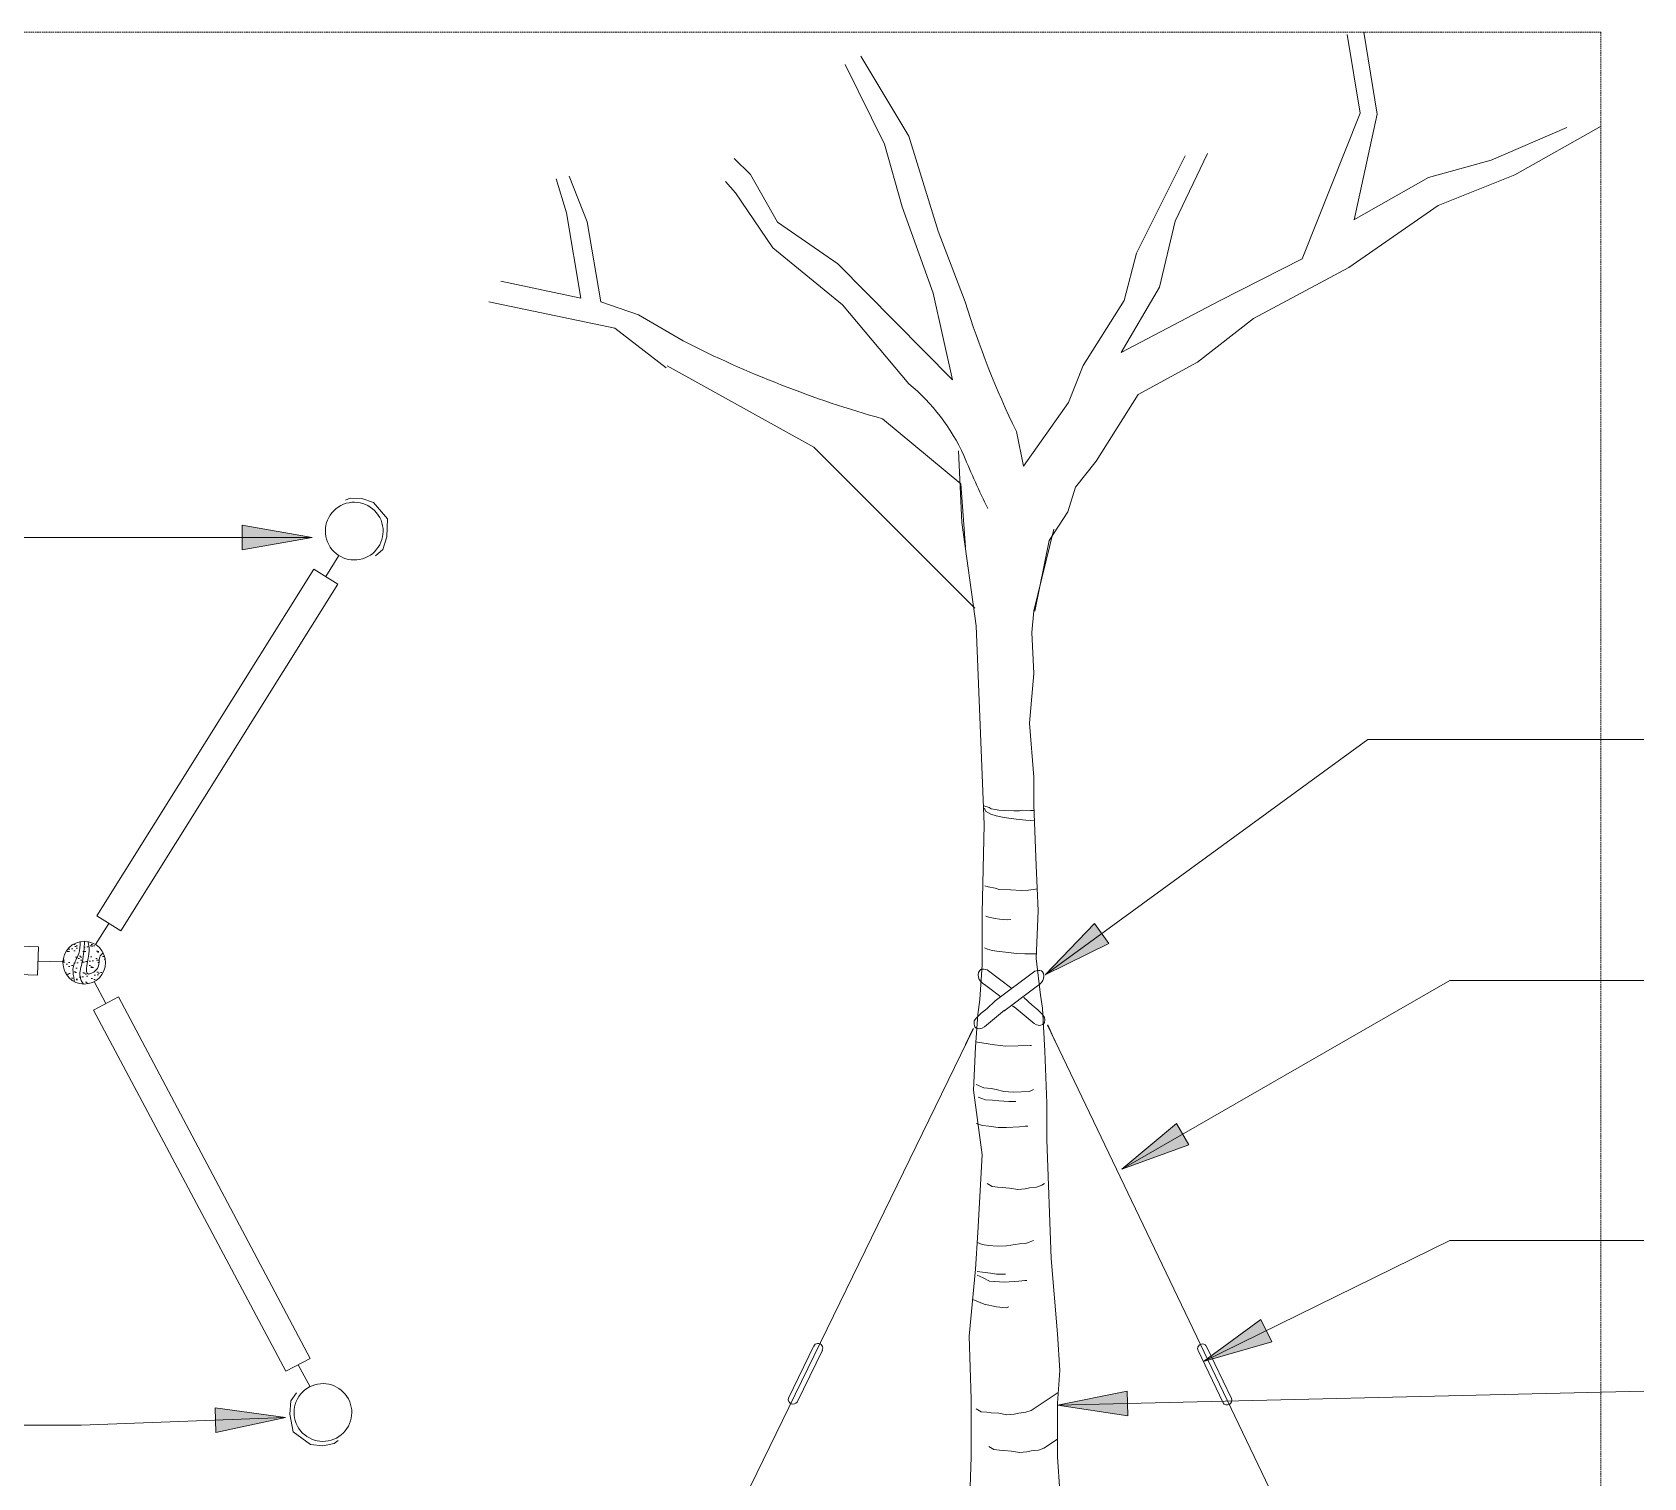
# Model space of a CAD drawing. Header units: millimetres. Extents: x 5357 to 259384, y -16348 to 109893.
# Drawn here: x 249799 to 254977, y 10580 to 15224 of the extents above; entities that cross this region are included whole.
import ezdxf

# ---------------------------------------------------------------- set-up
doc = ezdxf.new("R2010")
doc.units = ezdxf.units.MM
doc.linetypes.add('Demolished', pattern=[7.14375, 4.7625, -2.38125])
for name, color, linetype, lineweight in [('A-DETL-DEMO', 6, 'Demolished', 18), ('G-ANNO-TEXT-1', 7, 'Continuous', 9), ('LSA', 250, 'Continuous', 18)]:
    doc.layers.add(name, color=color, linetype=linetype, lineweight=lineweight)

# ---------------------------------------------------------------- blocks, each defined once
blk = doc.blocks.new('CAY XANH_CHI TIET TRONG CAY 2_dwg-2201643-CẢNH QUAN_CHI TIẾT TRỒNG CÂY')
at = {"layer": 'LSA'}
h = blk.add_hatch(dxfattribs=at)
h.set_pattern_fill('FP_63', color=256, style=0, pattern_type=2)
h.set_pattern_definition([(37.5, (-1834601.71, -248667.492), (-1.143656, 34.9715378), [0, -27.588, 0, -30.855, -29.494]), (37.5, (-1834601.71, -248667.492), (-1.143656, 34.9715378), [-58.443, 0, -29.494]), (7.5, (-1834601.71, -248667.49), (32.1210076, 51.2218428), [0, -14.883, 0, -24.865, -9.529]), (7.5, (-1834601.71, -248667.49), (32.1210076, 51.2218428), [-39.748, 0, -9.529]), (327.5, (-1834624.034, -248667.492), (56.52208056, 0.102809), [0, -9.075, 0, -32.67, -42.653]), (327.5, (-1834624.034, -248667.492), (56.52208056, 0.102809), [-41.745, 0, -42.653]), (317.5, (-1834624.034, -248667.49), (54.5616144, 15.9298368), [0, -4.538, 0, -21.417, -24.503]), (317.5, (-1834624.034, -248667.49), (54.5616144, 15.9298368), [-25.955, 0, -24.503])])
h.paths.add_polyline_path([(5830.1, 12166.3), (5844.3, 12167.8), (5858, 12172.2), (5870.4, 12179.4), (5881, 12189), (5889.5, 12200.6), (5895.3, 12213.7), (5898.3, 12227.7), (5898.3, 12242.1), (5895.3, 12256.1), (5889.5, 12269.2), (5881, 12280.8), (5870.4, 12290.4), (5858, 12297.6), (5844.3, 12302), (5830.1, 12303.5), (5815.8, 12302), (5802.1, 12297.6), (5789.7, 12290.4), (5779.1, 12280.8), (5770.6, 12269.2), (5764.8, 12256.1), (5761.8, 12242.1), (5761.8, 12227.7), (5764.8, 12213.7), (5770.6, 12200.6), (5779.1, 12189), (5789.7, 12179.4), (5802.1, 12172.2), (5815.8, 12167.8), (5822.9, 12166.7)])
for p, q in [((6684.3, 13727), (6669.7, 13720.9)), ((6684.3, 13727), (6669.7, 13720.9)), ((6721.6, 13725.8), (6684.3, 13727)), ((6721.6, 13725.8), (6684.3, 13727)), ((6759.2, 13713.4), (6721.6, 13725.8)), ((6759.2, 13713.4), (6721.6, 13725.8)), ((6804.3, 13660.6), (6759.2, 13713.4)), ((6804.3, 13660.6), (6759.2, 13713.4)), ((6802.6, 13603.2), (6804.3, 13660.6)), ((6802.6, 13603.2), (6804.3, 13660.6)), ((6789.2, 13562.6), (6802.6, 13603.2)), ((6789.2, 13562.6), (6802.6, 13603.2)), ((6648.4, 13542.8), (6606, 13475)), ((6606, 13475), (6648.4, 13542.8)), ((6765.5, 13541.7), (6789.2, 13562.6)), ((6789.2, 13562.6), (6765.5, 13541.7)), ((5866.4, 12293.1), (5908.8, 12360.8)), ((5908.8, 12360.8), (5866.4, 12293.1)), ((5681.6, 12240.2), (5761.5, 12237.3)), ((5761.5, 12237.3), (5681.6, 12240.2)), ((5862.2, 12174.3), (5899.7, 12103.7)), ((5899.7, 12103.7), (5862.2, 12174.3)), ((8848.2, 12123), (8848.1, 12123.1)), ((8812.6, 12096.4), (8820.4, 12090.5)), ((8686.7, 12024), (7597.7, 9786.5)), ((8686.5, 12023), (8661.7, 11972.6)), ((8925.1, 12034), (9974.8, 9843)), ((8926.4, 12035), (8948.6, 11983.5)), ((8174.4, 11003.8), (8092.9, 10836.4)), ((8201.5, 10990.5), (8120.2, 10823.6)), ((9408.6, 10988.9), (9489, 10821)), ((9435.9, 11001.8), (9516.1, 10834.4)), ((6555.4, 10872.8), (6517.9, 10943.4)), ((6517.9, 10943.4), (6555.4, 10872.8)), ((6494, 10827.1), (6490.1, 10784.5)), ((6494, 10827.1), (6490.1, 10784.5)), ((6512.4, 10852.8), (6494, 10827.1)), ((6494, 10827.1), (6512.4, 10852.8)), ((6490.1, 10784.5), (6501.4, 10728.2)), ((6490.1, 10784.5), (6501.4, 10728.2)), ((6501.4, 10728.2), (6557.3, 10687)), ((6501.4, 10728.2), (6557.3, 10687)), ((6557.3, 10687), (6596.7, 10683.3)), ((6557.3, 10687), (6596.7, 10683.3)), ((6596.7, 10683.3), (6633.3, 10690.7)), ((6596.7, 10683.3), (6633.3, 10690.7)), ((6633.3, 10690.7), (6646.1, 10699.8)), ((6633.3, 10690.7), (6646.1, 10699.8))]:
    blk.add_line(p, q, dxfattribs=at)
at = {"layer": 'LSA', "flags": 128}
for points in [[(9910.4, 14620.8), (9984, 14960.9), (9941.6, 15223.9)], [(9888, 15217.1), (9929.6, 14964.4), (9743, 14496), (9477.8, 14361.4), (9161.7, 14194.6), (9284.4, 14404.7), (9335, 14616.6), (9439, 14833.9)], [(8275.3, 15120.5), (8401.3, 14863.9), (8457.6, 14662.8), (8557.7, 14385.2), (8620.2, 14106.9), (8251.2, 14480.1), (8057.8, 14613.4), (7970.3, 14766.4), (7917.8, 14818.3)], [(8660, 14358), (8573.5, 14584.6), (8479.7, 14889.8), (8325.4, 15146.7)], [(8884.5, 13364.2), (8929.8, 13590.9), (8990.4, 13683.5), (9014.7, 13762.5), (9081.8, 13845.5), (9215.7, 14059.7), (9406.7, 14164.2), (9586.3, 14304.2), (9893.4, 14467.6), (10180.3, 14667), (10426.2, 14765.8), (10703.3, 14922)], [(10593.8, 14917.9), (10350.4, 14812.9), (10148.8, 14757.6), (9909.3, 14621.1)], [(9367.7, 14826.7), (9210.4, 14514.1), (9171.4, 14361.8), (9039.1, 14153.4), (8992.2, 14034.5), (8847.7, 13830.2), (8824.9, 13941.4)], [(7388.3, 14761.3), (7445.9, 14614.5), (7489.8, 14358.2), (7610.9, 14316.5), (7754.4, 14232.1)], [(7168.2, 14424.6), (7425.6, 14369.7), (7379.9, 14643.8), (7346.2, 14753.4)], [(7890.4, 14744.4), (7922.3, 14707.6), (8042, 14531), (8266.1, 14348), (8479.3, 14094.7)], [(7700.2, 14145.7), (7534.4, 14272.8), (7129.9, 14357.8)], [(7702.7, 14151.8), (8174.2, 13891.2), (8691.8, 13373.8)], [(8394.7, 13982.2), (8646.2, 13773), (8661.5, 13569.8)], [(8639.5, 13878.9), (8650.1, 13649.1), (8695.5, 13317.5), (8721.7, 12678.4), (8714.8, 12394.1), (8714.8, 12227.7), (8707.8, 12116.8), (8700.9, 12068.3), (8693.9, 11964.3), (8687, 11825.6), (8714.8, 11617.7), (8700.9, 11368.1), (8693.9, 11250.2), (8673.1, 11035.3), (8680.1, 10834.3), (8680.1, 10647.1), (8673.1, 10453)], [(8964.4, 10536.2), (8957.5, 10647.1), (8957.5, 10820.4), (8964.4, 10924.4), (8957.5, 11042.3), (8936.7, 11284.9), (8922.8, 11666.2), (8922.8, 11784.1), (8915.9, 11950.4), (8908.9, 12089.1), (8902, 12130.7), (8888.1, 12248.5), (8895.1, 12401.1), (8888.1, 12546.6), (8881.2, 12740.7), (8881.2, 12830.9), (8867.3, 13004.2), (8881.2, 13163.6), (8874.3, 13295.4), (8881.2, 13364.7), (8945.8, 13627.7)], [(8720, 12739.2), (8737.7, 12733.3), (8743.7, 12728.6), (8757.8, 12727.4), (8768.4, 12725.1), (8786.1, 12723.9), (8816.8, 12722.7), (8834.5, 12722.7), (8844, 12725.1), (8870, 12723.9), (8881.8, 12723.9)], [(8722.1, 12730.8), (8725.6, 12722.1), (8742.9, 12711.7), (8760.2, 12706.6), (8786.2, 12701.4), (8824.2, 12696.2), (8855.4, 12692.7), (8883, 12691)], [(8723.6, 12482), (8734.2, 12478.5), (8756.6, 12473.8), (8769.6, 12470.2), (8806.2, 12469), (8841.6, 12466.7), (8864.1, 12467.9), (8886.5, 12471.4), (8891.7, 12472.4)], [(8727.1, 12384.1), (8736.6, 12380.6), (8746, 12379.4), (8756.6, 12377), (8770.8, 12374.7), (8785, 12373.5), (8796.8, 12372.3), (8807.4, 12373.5)], [(8722.4, 12282.6), (8731.8, 12277.9), (8747.2, 12274.4), (8769.6, 12270.8), (8800.3, 12267.3), (8823.9, 12264.9), (8852.2, 12263.8), (8881.8, 12263.8), (8888.8, 12263.8)], [(8810.2, 12152.1), (8731.4, 12212.1), (8725.9, 12213), (8719.9, 12214), (8715.2, 12213.6), (8710.2, 12212.6), (8707.1, 12209.3), (8703.1, 12203.9), (8702.5, 12195.9), (8703.5, 12188.2), (8705.1, 12181.2), (8709.5, 12175.2), (8716.5, 12168.8), (8726.7, 12161.7), (8735, 12155.2), (8774.6, 12125.2)], [(8757.1, 12111.9), (8884.1, 12208.1), (8889.6, 12209), (8895.7, 12210), (8900.3, 12209.7), (8905.4, 12208.6), (8908.4, 12205.3), (8912.4, 12199.9), (8913, 12191.9), (8912, 12184.2), (8910.3, 12177.2), (8905.9, 12171.2), (8898.9, 12164.8), (8888.7, 12157.8), (8880.4, 12151.3), (8784.9, 12079.3)], [(8848.8, 12123), (8875.5, 12098.2), (8893.8, 12083.4), (8908.6, 12068.6), (8915.8, 12059.1), (8916.3, 12050.8), (8915.2, 12042.5), (8913.4, 12039.6), (8909.2, 12036), (8903.9, 12034.2), (8899.2, 12033.6), (8894.4, 12034.2), (8889.7, 12035.4), (8882.6, 12039.6), (8818, 12093.4)], [(8756.5, 12111.9), (8729.8, 12087.1), (8711.4, 12072.3), (8696.5, 12057.6), (8689.4, 12048.1), (8688.8, 12039.8), (8690, 12031.5), (8691.7, 12028.6), (8695.9, 12025), (8701.2, 12023.2), (8705.9, 12022.6), (8710.7, 12023.2), (8715.4, 12024.4), (8722.5, 12028.5), (8787.2, 12082.2)], [(8693.8, 11980.7), (8754.4, 11970.6), (8790.8, 11966.5), (8869.7, 11968.5), (8873.7, 11968.5)], [(8695.8, 11843.3), (8720.1, 11833.2), (8744.3, 11831.2), (8760.5, 11827.1), (8784.8, 11821.1), (8815.1, 11819), (8867.6, 11821.1), (8879.8, 11827.1)], [(8701.9, 11802.9), (8726.1, 11794.8), (8748.4, 11792.8), (8768.6, 11790.8), (8800.9, 11788.7), (8823.2, 11788.7)], [(8695.8, 11718), (8716, 11712), (8736.3, 11710), (8766.6, 11705.9), (8792.8, 11705.9), (8835.3, 11707.9), (8853.5, 11710), (8861.6, 11710)], [(8730.6, 11525.3), (8747, 11515.7), (8764.7, 11514.1), (8779.2, 11512.5), (8803.3, 11510.9), (8829.1, 11506), (8853, 11508.3), (8867.2, 11511.1), (8890, 11514), (8907.1, 11519.7), (8915.6, 11525.3)], [(8699.5, 11336.2), (8714.8, 11329.6), (8735.3, 11326.6), (8764.2, 11324.7), (8792.8, 11325.6), (8835.1, 11331.2), (8857.7, 11334.2), (8879.5, 11342.8)], [(8698.7, 11242.7), (8724.3, 11239.9), (8741.4, 11237), (8761.3, 11234.2), (8775.5, 11234.2), (8789.8, 11234.2)], [(8698.7, 11231.4), (8718.6, 11222.8), (8738.5, 11211.4), (8786.9, 11208.6), (8832.4, 11211.4), (8852.4, 11214.3), (8858.1, 11214.3)], [(8684.6, 11153.3), (8721.5, 11137.5), (8761.3, 11129), (8792.6, 11126.1), (8801.1, 11129)], [(8695.8, 10801.8), (8712.2, 10792.2), (8729.9, 10790.6), (8744.4, 10789), (8768.6, 10787.4), (8794.3, 10782.5), (8818.2, 10784.8), (8832.4, 10787.6), (8855.2, 10790.5), (8872.3, 10796.1), (8959.7, 10854.4)], [(8736.3, 10680.5), (8752.7, 10670.9), (8770.4, 10669.3), (8784.9, 10667.7), (8809, 10666), (8834.8, 10661.2), (8858.7, 10663.5), (8872.9, 10666.3), (8895.7, 10669.1), (8912.7, 10674.8), (8957.5, 10704.6)]]:
    blk.add_lwpolyline(points, dxfattribs=at)
for points in [[(6567.6, 13499.1), (5870.4, 12384.9), (5947.3, 12336.7), (6644.5, 13451)], [(4369.7, 12332.2), (5683.2, 12285.5), (5680, 12194.8), (4366.5, 12241.5)], [(5939.8, 12125), (6556.4, 10963.9), (6478.1, 10922.3), (5859.6, 12082.4)]]:
    blk.add_lwpolyline(points, close=True, dxfattribs=at)
at = {"layer": 'LSA'}
for centre, radius, start, end in [((11508.6, 15244.6), 2983.3, 197.2893, 205.9014), ((9338.5, 17345.4), 3493.1, 243.0329, 254.3248), ((8080.2, 13606), 630.9, 24.1204, 50.7592), ((12020.2, 15285.1), 3652.1, 202.9024, 205.8294), ((6697.6, 13621.4), 92.8, 117.9641, 297.9641), ((6697.6, 13621.4), 92.8, 117.9641, 297.9641), ((6697.6, 13621.4), 92.8, 297.9641, 117.767), ((6697.6, 13621.4), 92.8, 297.9641, 117.767), ((5830.1, 12234.9), 68.6, 0, 180), ((5830.1, 12234.9), 68.6, 0, 180), ((5830.1, 12234.9), 68.6, 180, 0), ((5830.1, 12234.9), 68.6, 180, 0), ((8187.7, 10996.8), 15.1, 332.709, 155.9311), ((9422.4, 10995), 15.1, 24.2586, 207.4807), ((6596.9, 10789.9), 92.8, 297.9641, 117.767), ((6596.9, 10789.9), 92.8, 297.9641, 117.767), ((6596.9, 10789.9), 92.8, 117.9641, 297.9641), ((6596.9, 10789.9), 92.8, 117.9641, 297.9641), ((8107.5, 10832), 15.3, 163.2416, 326.5473), ((9501.5, 10829.7), 15.3, 214.7912, 18.0969)]:
    blk.add_arc(centre, radius, start, end, dxfattribs=at)
for points, knots in [([(5817.3, 12302.3), (5816.8, 12289.2), (5815.8, 12261), (5790.6, 12227.1), (5794.8, 12194.5), (5797.9, 12178.5), (5798.7, 12173.8)], [0, 0, 0, 0, 638.921227, 1376.293028, 1954.648991, 2190.343841, 2190.343841, 2190.343841, 2190.343841]), ([(5830.8, 12303.5), (5829.9, 12282), (5828.5, 12244.5), (5810.6, 12196), (5822.1, 12174), (5827.4, 12166.3)], [0, 0, 0, 0, 1081.684722, 1884.233674, 2336.785441, 2336.785441, 2336.785441, 2336.785441]), ([(5841.6, 12302.5), (5843.8, 12293.7), (5851.8, 12262.1), (5818.8, 12176.5), (5883.6, 12217.7), (5873.9, 12250.2), (5886.2, 12262.6), (5890.7, 12267.1)], [0, 0, 0, 0, 482.327113, 1727.059736, 2361.748183, 2891.785741, 3187.102653, 3187.102653, 3187.102653, 3187.102653])]:
    blk.add_open_spline(points, degree=3, knots=knots, dxfattribs=at)

msp = doc.modelspace()

# ---------------------------------------------------------------- hatches: boundary and pattern name
at = {"layer": 'G-ANNO-TEXT-1'}
for points in [[(250699.1, 13601), (250474.1, 13640.7), (250474.1, 13561.4)], [(253053.3, 12196), (253258.5, 12296.5), (253211.7, 12360.6)], [(253300.5, 11571.5), (253515.3, 11649.3), (253475.7, 11718.1)], [(253562.5, 10954), (253782, 11017.4), (253747.1, 11088.7)], [(253092.9, 10813.1), (253318.8, 10778.9), (253316.9, 10858.3)], [(250612.8, 10773.5), (250386.5, 10805), (250389.4, 10725.7)]]:
    msp.add_hatch(color=256, dxfattribs=at).paths.add_polyline_path(points)

# ---------------------------------------------------------------- linework, layer by layer
at = {"layer": 'A-DETL-DEMO'}
for p, q in [((248279.4, 15223.9), (254839.5, 15223.9)), ((254839.5, 15223.9), (254839.5, 7622.1))]:
    msp.add_line(p, q, dxfattribs=at)
at = {"layer": 'G-ANNO-TEXT-1'}
for p, q in [((250699.1, 13601), (250474.1, 13640.7)), ((250474.1, 13640.7), (250474.1, 13561.4)), ((250074.1, 13601), (249289.5, 13601)), ((250699.1, 13601), (250074.1, 13601)), ((250474.1, 13561.4), (250699.1, 13601)), ((253053.3, 12196), (254090.1, 12952.1)), ((254090.1, 12952.1), (254977, 12952.1)), ((253211.7, 12360.6), (253053.3, 12196)), ((253258.5, 12296.5), (253211.7, 12360.6)), ((253053.3, 12196), (253258.5, 12296.5)), ((253300.5, 11571.5), (254354.2, 12177.5)), ((254354.2, 12177.5), (254977, 12177.5)), ((253475.7, 11718.1), (253300.5, 11571.5)), ((253515.3, 11649.3), (253475.7, 11718.1)), ((253300.5, 11571.5), (253515.3, 11649.3)), ((253562.5, 10954), (254354.2, 11342.2)), ((254354.2, 11342.2), (254977, 11342.2)), ((253747.1, 11088.7), (253562.5, 10954)), ((253782, 11017.4), (253747.1, 11088.7)), ((253562.5, 10954), (253782, 11017.4)), ((253092.9, 10813.1), (254977, 10858.8)), ((253316.9, 10858.3), (253092.9, 10813.1)), ((253318.8, 10778.9), (253316.9, 10858.3)), ((250612.8, 10773.5), (249956.4, 10749.6)), ((250612.8, 10773.5), (250386.5, 10805)), ((250386.5, 10805), (250389.4, 10725.7)), ((250389.4, 10725.7), (250612.8, 10773.5)), ((253092.9, 10813.1), (253318.8, 10778.9)), ((249956.4, 10749.6), (249393.2, 10749.6))]:
    msp.add_line(p, q, dxfattribs=at)

# ---------------------------------------------------------------- block references
at = {"layer": 'LSA'}
msp.add_blockref('CAY XANH_CHI TIET TRONG CAY 2_dwg-2201643-CẢNH QUAN_CHI TIẾT TRỒNG CÂY', (244136.3, 0), dxfattribs=at)

doc.saveas('drawing.dxf')
